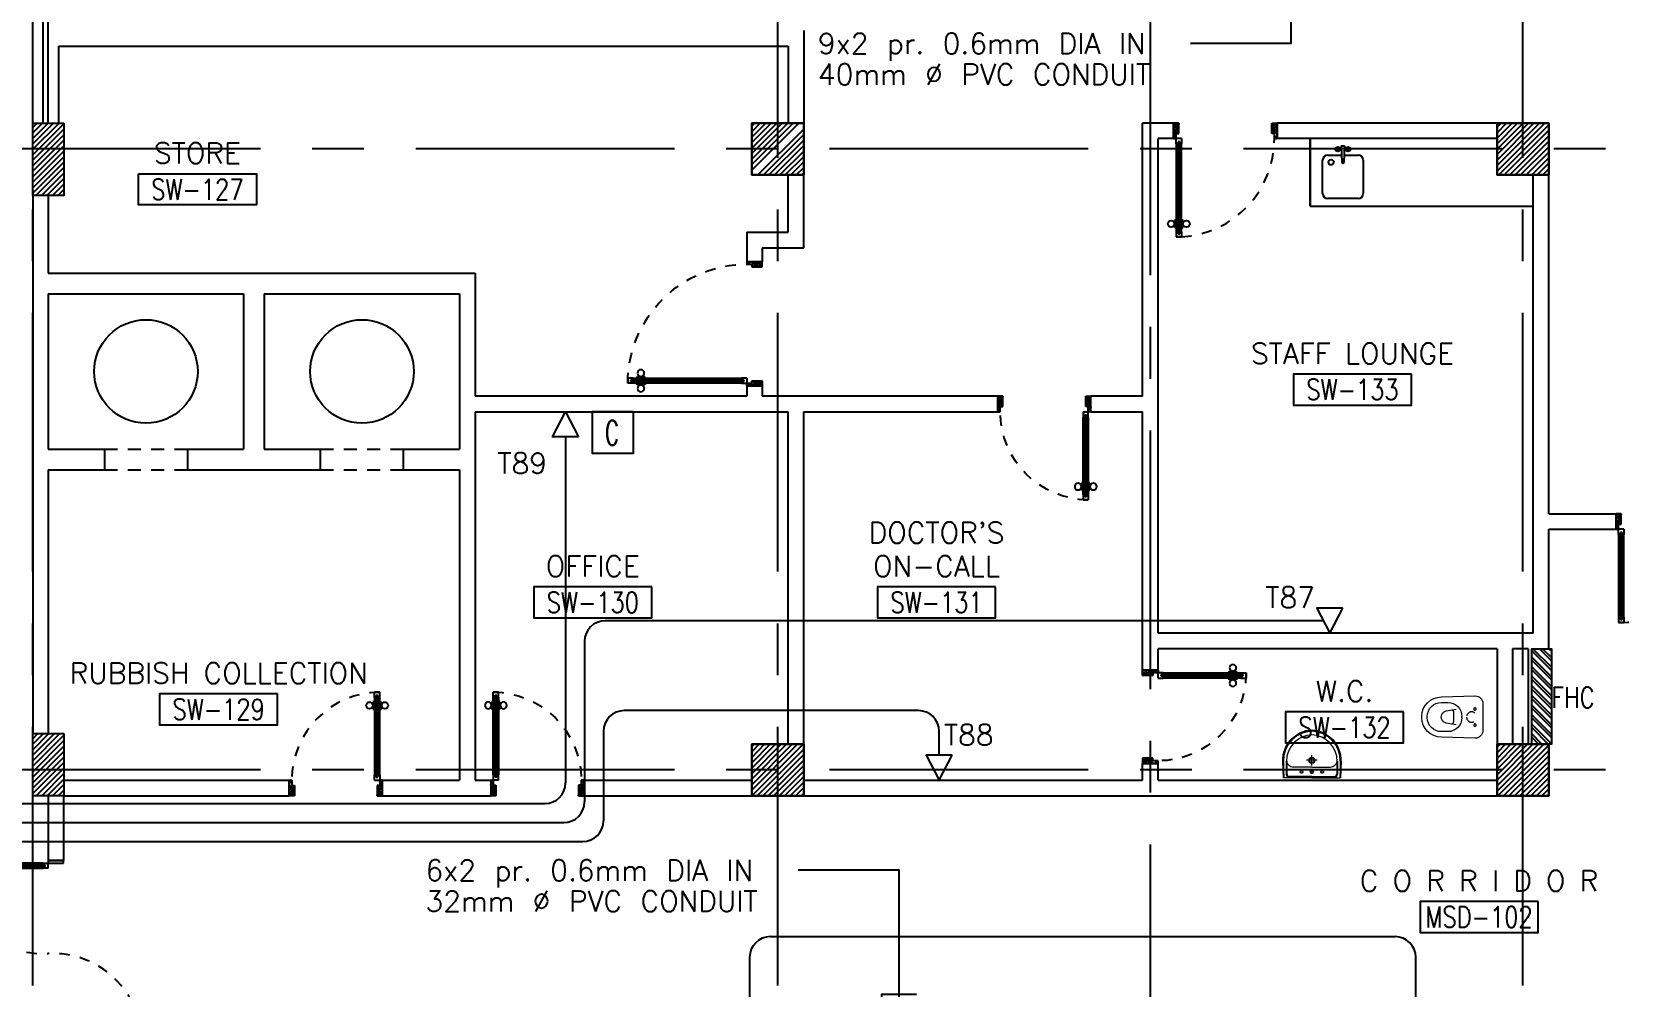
# Model space of a CAD drawing. Extents: x -0.7 to 93.2, y -1.5 to 78.
# Drawn here: x 50.27 to 65.64, y 34.52 to 43.75 of the extents above; entities that cross this region are included whole.
import ezdxf
from ezdxf.enums import TextEntityAlignment as Align

# ---------------------------------------------------------------- set-up
doc = ezdxf.new("R2010")
doc.units = 0
doc.header["$MEASUREMENT"] = 0
for name, pattern in [('CENTERX2', [4, 2.5, -0.5, 0.5, -0.5]), ('DASHED', [0.75, 0.5, -0.25]), ('HIDDEN', [0.375, 0.25, -0.125]), ('HIDDEN2', [0.1875, 0.125, -0.0625])]:
    doc.linetypes.add(name, pattern=pattern)
doc.layers.get('0').update_dxf_attribs({"color": 11, "linetype": 'CONTINUOUS'})
for name, color, linetype in [('AXES', 11, 'CENTERX2'), ('COL', 11, 'CONTINUOUS'), ('DOOR', 11, 'CONTINUOUS'), ('E-CO', 6, 'CONTINUOUS'), ('E-TEL', 4, 'CONTINUOUS'), ('E-TEXT', 2, 'CONTINUOUS'), ('E-WIRE', 4, 'CONTINUOUS'), ('FHC', 11, 'CONTINUOUS'), ('FIX', 11, 'CONTINUOUS'), ('HAT', 11, 'CONTINUOUS'), ('INSUL', 11, 'CONTINUOUS'), ('ME-FIX', 11, 'CONTINUOUS'), ('RM-BOX', 11, 'CONTINUOUS'), ('RM-NAME', 11, 'CONTINUOUS'), ('RM-NO', 11, 'CONTINUOUS'), ('SUNI-FUR', 11, 'CONTINUOUS'), ('WALL', 11, 'CONTINUOUS')]:
    doc.layers.add(name, color=color, linetype=linetype)
doc.styles.add('ROMANS', font='ROMANS.shx', dxfattribs={"width": 0.6})
doc.styles.get("Standard").update_dxf_attribs({"font": 'TXT.shx'})

# ---------------------------------------------------------------- blocks, each defined once
blk = doc.blocks.new('RM1')
at = {"layer": 'RM-BOX'}
blk.add_lwpolyline([(570, -200), (-570, -200), (-570, -500), (570, -500)], close=True, dxfattribs=at)
at = {"layer": 'RM-NAME', "style": 'ROMANS'}
for tag, p in [('ROOMNAME1', (0, 324)), ('ROOMNAME2', (0, 0))]:
    blk.add_attdef(tag, text='', height=200, dxfattribs=at).set_placement(p, align=Align.MIDDLE)
at = {"layer": 'RM-NO', "style": 'ROMANS', "width": 0.8}
blk.add_attdef('ROOMNO', text='', height=200, dxfattribs=at).set_placement((0, -350), align=Align.MIDDLE)
blk = doc.blocks.new('*X38')
at = {"color": 0}
for p, q in [((227926, 149490), (228426, 149990)), ((227929, 149546), (228373, 149990)), ((227929, 149599), (228319, 149990)), ((227929, 149652), (228266, 149990)), ((227929, 149705), (228213, 149990)), ((227929, 149758), (228160, 149990)), ((227929, 149811), (228107, 149990)), ((227929, 149864), (228054, 149990)), ((227929, 149917), (228001, 149990)), ((227929, 149970), (227948, 149990)), ((227979, 149490), (228429, 149940)), ((228032, 149490), (228429, 149887)), ((228085, 149490), (228429, 149834)), ((228138, 149490), (228429, 149781)), ((228191, 149490), (228429, 149728)), ((228244, 149490), (228429, 149675)), ((228297, 149490), (228429, 149622)), ((228350, 149490), (228429, 149568)), ((228403, 149490), (228429, 149515))]:
    blk.add_line(p, q, dxfattribs=at)
blk = doc.blocks.new('COL50')
at = {"layer": 'COL'}
blk.add_lwpolyline([(-250, 250), (-250, -250), (250, -250), (250, 250)], close=True, dxfattribs=at)
blk = doc.blocks.new('*X35')
at = {"color": 0}
for p, q in [((235129, 149533), (235585, 149990)), ((235129, 149586), (235532, 149990)), ((235129, 149639), (235479, 149990)), ((235129, 149692), (235426, 149990)), ((235129, 149745), (235373, 149990)), ((235129, 149798), (235320, 149990)), ((235129, 149851), (235267, 149990)), ((235129, 149905), (235214, 149990)), ((235129, 149958), (235161, 149990)), ((235138, 149490), (235629, 149980)), ((235191, 149490), (235629, 149927)), ((235244, 149490), (235629, 149874)), ((235297, 149490), (235629, 149821)), ((235350, 149490), (235629, 149768)), ((235403, 149490), (235629, 149715)), ((235456, 149490), (235629, 149662)), ((235509, 149490), (235629, 149609)), ((235562, 149490), (235629, 149556)), ((235615, 149490), (235629, 149503))]:
    blk.add_line(p, q, dxfattribs=at)
blk = doc.blocks.new('*X39')
at = {"color": 0}
for p, q in [((227929, 155538), (228380, 155990)), ((227929, 155592), (228327, 155990)), ((227929, 155645), (228274, 155990)), ((227929, 155698), (228221, 155990)), ((227929, 155751), (228168, 155990)), ((227929, 155804), (228115, 155990)), ((227929, 155857), (228062, 155990)), ((227929, 155910), (228009, 155990)), ((227929, 155963), (227956, 155990)), ((227986, 155490), (228429, 155932)), ((228039, 155490), (228429, 155879)), ((228092, 155490), (228429, 155826)), ((228145, 155490), (228429, 155773)), ((228198, 155490), (228429, 155720)), ((228251, 155490), (228429, 155667)), ((228304, 155490), (228429, 155614)), ((228357, 155490), (228429, 155561)), ((228410, 155490), (228429, 155508))]:
    blk.add_line(p, q, dxfattribs=at)
blk = doc.blocks.new('*X32')
at = {"color": 0}
for p, q in [((235129, 155526), (235592, 155990)), ((235129, 155579), (235539, 155990)), ((235129, 155632), (235486, 155990)), ((235129, 155685), (235433, 155990)), ((235129, 155738), (235380, 155990)), ((235129, 155791), (235327, 155990)), ((235129, 155844), (235274, 155990)), ((235129, 155897), (235221, 155990)), ((235129, 155950), (235168, 155990)), ((235145, 155490), (235629, 155973)), ((235198, 155490), (235629, 155920)), ((235251, 155490), (235629, 155867)), ((235304, 155490), (235629, 155814)), ((235357, 155490), (235629, 155761)), ((235410, 155490), (235629, 155708)), ((235464, 155490), (235629, 155655)), ((235517, 155490), (235629, 155602)), ((235570, 155490), (235629, 155549)), ((235623, 155490), (235629, 155496))]:
    blk.add_line(p, q, dxfattribs=at)
blk = doc.blocks.new('DOOR100')
at = {"layer": 'DOOR', "color": 0, "linetype": 'ByBlock'}
for p, q in [((-25, 1300), (-75, 1300)), ((-75, 1300), (-25, 1300)), ((-75, 1250), (-75, 1300)), ((-58, 1250), (-75, 1250)), ((-42, 1270), (-58, 1270)), ((-58, 1250), (-58, 1270)), ((-42, 1250), (-42, 1270)), ((-25, 1250), (-42, 1250)), ((-25, 1250), (-25, 1300)), ((-82, 1205), (-91, 1205)), ((-91, 1205), (-91, 1140)), ((-82, 1140), (-91, 1140)), ((-75, 1218), (-82, 1218)), ((-82, 1128), (-82, 1218)), ((-82, 1205), (-82, 1140)), ((-75, 1128), (-82, 1128)), ((-25, 1218), (-18, 1218)), ((-25, 1128), (-18, 1128)), ((-18, 1128), (-18, 1218)), ((-18, 1205), (-9, 1205)), ((-18, 1205), (-18, 1140)), ((-18, 1140), (-9, 1140)), ((-9, 1205), (-9, 1140)), ((-75, 200), (-58, 200)), ((-75, 150), (-75, 200)), ((-58, 200), (-58, 180)), ((-58, 180), (-42, 180)), ((-42, 200), (-25, 200)), ((-42, 180), (-42, 200)), ((-25, 200), (-25, 150)), ((-1200, 0), (-1200, 150)), ((-1200, 150), (-1175, 150)), ((-1200, 150), (-1200, 0)), ((-1150, 0), (-1200, 0)), ((-1175, 150), (-1175, 100)), ((-1175, 100), (-1150, 100)), ((-1150, 100), (-1150, 0)), ((-75, 150), (-25, 150)), ((-50, 100), (-50, 0)), ((-25, 100), (-50, 100)), ((-50, 0), (0, 0)), ((0, 150), (-25, 150)), ((-25, 150), (-25, 100)), ((0, 150), (0, 0))]:
    blk.add_line(p, q, dxfattribs=at)
at = {"layer": 'DOOR', "linetype": 'ByBlock'}
for p, q in [((-75, 1250), (-75, 200)), ((-58, 200), (-58, 1250)), ((-42, 200), (-42, 1250)), ((-25, 200), (-25, 1250)), ((0, 0), (0, 150))]:
    blk.add_line(p, q, dxfattribs=at)
at = {"layer": 'DOOR', "color": 9, "linetype": 'ByBlock'}
for p, q in [((-1150, 0), (-1200, 114)), ((-1150, 0), (-1200, 40)), ((-1150, 0), (-1163, 100)), ((-50, 0), (0, 114)), ((-50, 0), (-37, 100)), ((-50, 0), (0, 40))]:
    blk.add_line(p, q, dxfattribs=at)
at = {"layer": 'DOOR', "color": 0, "linetype": 'ByBlock'}
for centre in [(-124, 1173), (24, 1173)]:
    blk.add_circle(centre, 32.4, dxfattribs=at)
at = {"layer": 'DOOR', "linetype": 'HIDDEN', "ltscale": 0.5}
blk.add_arc((-25, 150), 1150, 90, 180.0001, dxfattribs=at)
at = {"layer": 'DOOR', "color": 9, "linetype": 'ByBlock'}
for centre, radius, start, end in [((-1150, 0), 154, 103.7142, 108.8947), ((-1150, 0), 134, 100.72, 111.8402), ((-1150, 0), 94.4, 90, 121.9818), ((-1150, 0), 74.4, 90, 132.2236), ((-1150, 0), 54.4, 90, 156.7926), ((-1150, 0), 34.4, 90, 180), ((-1150, 0), 14.4, 90, 180), ((-50, 0), 94.4, 58.0182, 90), ((-50, 0), 74.4, 47.7764, 90), ((-50, 0), 54.4, 23.2074, 90), ((-50, 0), 34.4, 0, 90), ((-50, 0), 14.4, 0, 90), ((-50, 0), 134, 68.1598, 79.28), ((-50, 0), 114, 64.0838, 77.3774), ((-50, 0), 154, 71.1053, 76.2858)]:
    blk.add_arc(centre, radius, start, end, dxfattribs=at)
blk = doc.blocks.new('DOOR90')
at = {"layer": 'DOOR', "color": 0, "linetype": 'ByBlock'}
for p, q in [((-150, 0), (-150, -25)), ((-150, 0), (0, 0)), ((0, -50), (0, 0)), ((-1000, -25), (-1000, -75)), ((-1000, -75), (-1000, -25)), ((-950, -25), (-1000, -25)), ((-950, -75), (-1000, -75)), ((-970, -42), (-970, -58)), ((-950, -42), (-970, -42)), ((-950, -58), (-970, -58)), ((-950, -25), (-950, -42)), ((-950, -58), (-950, -75)), ((-918, -25), (-918, -18)), ((-828, -18), (-918, -18)), ((-918, -75), (-918, -82)), ((-828, -82), (-918, -82)), ((-905, -18), (-905, -9)), ((-905, -9), (-840, -9)), ((-905, -18), (-840, -18)), ((-905, -82), (-905, -91)), ((-905, -82), (-840, -82)), ((-905, -91), (-840, -91)), ((-840, -18), (-840, -9)), ((-840, -82), (-840, -91)), ((-828, -25), (-828, -18)), ((-828, -75), (-828, -82)), ((-200, -42), (-200, -25)), ((-200, -25), (-150, -25)), ((-180, -42), (-200, -42)), ((-200, -75), (-200, -58)), ((-200, -58), (-180, -58)), ((-150, -75), (-200, -75)), ((-180, -58), (-180, -42)), ((-150, -75), (-150, -25)), ((-150, -25), (-100, -25)), ((-100, -25), (-100, -50)), ((-100, -50), (0, -50)), ((-150, -900), (-150, -875)), ((-150, -875), (-100, -875)), ((0, -900), (-150, -900)), ((-150, -900), (0, -900)), ((-100, -850), (0, -850)), ((-100, -875), (-100, -850)), ((0, -850), (0, -900))]:
    blk.add_line(p, q, dxfattribs=at)
at = {"layer": 'DOOR', "color": 9, "linetype": 'ByBlock'}
for p, q in [((0, -50), (-114, 0)), ((0, -50), (-40, 0)), ((0, -50), (-100, -37)), ((0, -850), (-114, -900)), ((0, -850), (-100, -863)), ((0, -850), (-40, -900))]:
    blk.add_line(p, q, dxfattribs=at)
at = {"layer": 'DOOR', "linetype": 'ByBlock'}
for p, q in [((-200, -25), (-950, -25)), ((-200, -42), (-950, -42)), ((-200, -58), (-950, -58)), ((-950, -75), (-200, -75))]:
    blk.add_line(p, q, dxfattribs=at)
at = {"layer": 'DOOR', "color": 0, "linetype": 'ByBlock'}
for centre in [(-873, 24), (-873, -124)]:
    blk.add_circle(centre, 32.4, dxfattribs=at)
at = {"layer": 'DOOR', "color": 9, "linetype": 'ByBlock'}
for centre, radius, start, end in [((0, -50), 154, 161.1053, 166.2858), ((0, -50), 134, 158.1598, 169.28), ((0, -50), 94.4, 148.0182, 180), ((0, -50), 74.4, 137.7764, 180), ((0, -50), 114, 154.0838, 167.3774), ((0, -50), 54.4, 113.2074, 180), ((0, -50), 34.4, 90, 180), ((0, -50), 14.4, 90, 180), ((0, -850), 154, 193.7142, 198.8947), ((0, -850), 134, 190.72, 201.8402), ((0, -850), 94.4, 180, 211.9818), ((0, -850), 74.4, 180, 222.2236), ((0, -850), 54.4, 180, 246.7926), ((0, -850), 34.4, 180, 270), ((0, -850), 14.4, 180, 270)]:
    blk.add_arc(centre, radius, start, end, dxfattribs=at)
at = {"layer": 'DOOR', "linetype": 'HIDDEN', "ltscale": 0.5}
blk.add_arc((-150, -25), 850, 180, 270, dxfattribs=at)
blk = doc.blocks.new('A$C272A55A0')
at = {"layer": 'DOOR', "color": 0, "linetype": 'ByBlock'}
for p, q in [((0, 900), (0, 1050)), ((50, 1050), (0, 1050)), ((25, 950), (50, 950)), ((25, 900), (25, 950)), ((50, 950), (50, 1050)), ((1750, 950), (1750, 1050)), ((1750, 1050), (1800, 1050)), ((1775, 950), (1750, 950)), ((1775, 900), (1775, 950)), ((1800, 1050), (1800, 900)), ((0, 900), (25, 900)), ((75, 900), (25, 900)), ((25, 850), (25, 900)), ((42, 850), (25, 850)), ((58, 870), (42, 870)), ((42, 870), (42, 850)), ((58, 850), (58, 870)), ((75, 850), (58, 850)), ((75, 900), (75, 850)), ((1725, 900), (1775, 900)), ((1725, 900), (1725, 850)), ((1725, 850), (1742, 850)), ((1742, 870), (1758, 870)), ((1742, 850), (1742, 870)), ((1758, 870), (1758, 850)), ((1758, 850), (1775, 850)), ((1800, 900), (1775, 900)), ((1775, 850), (1775, 900)), ((1718, 160), (1709, 160)), ((1709, 95), (1709, 160)), ((1725, 173), (1718, 173)), ((1718, 173), (1718, 83)), ((1718, 95), (1718, 160)), ((1775, 173), (1782, 173)), ((1782, 173), (1782, 83)), ((1782, 160), (1791, 160)), ((1782, 95), (1782, 160)), ((1791, 95), (1791, 160)), ((25, 50), (42, 50)), ((25, 50), (25, 0)), ((25, 0), (75, 0)), ((75, 0), (25, 0)), ((42, 50), (42, 30)), ((42, 30), (58, 30)), ((58, 50), (75, 50)), ((58, 50), (58, 30)), ((75, 50), (75, 0)), ((1718, 95), (1709, 95)), ((1725, 83), (1718, 83)), ((1742, 50), (1725, 50)), ((1725, 50), (1725, 0)), ((1775, 0), (1725, 0)), ((1725, 0), (1775, 0)), ((1742, 50), (1742, 30)), ((1758, 30), (1742, 30)), ((1775, 50), (1758, 50)), ((1758, 50), (1758, 30)), ((1775, 83), (1782, 83)), ((1775, 50), (1775, 0)), ((1782, 95), (1791, 95))]:
    blk.add_line(p, q, dxfattribs=at)
at = {"layer": 'DOOR', "color": 9, "linetype": 'ByBlock'}
for p, q in [((50, 1050), (0, 1010)), ((50, 1050), (0, 937)), ((50, 1050), (37, 950)), ((1750, 1050), (1800, 1010)), ((1750, 1050), (1800, 937)), ((1750, 1050), (1763, 950))]:
    blk.add_line(p, q, dxfattribs=at)
at = {"layer": 'DOOR', "linetype": 'ByBlock'}
for p, q in [((25, 850), (25, 50)), ((42, 850), (42, 50)), ((58, 850), (58, 50)), ((75, 50), (75, 850)), ((1725, 50), (1725, 850)), ((1742, 850), (1742, 50)), ((1758, 850), (1758, 50)), ((1775, 850), (1775, 50))]:
    blk.add_line(p, q, dxfattribs=at)
at = {"layer": 'DOOR', "color": 0, "linetype": 'ByBlock'}
for centre in [(1676, 128), (1824, 128)]:
    blk.add_circle(centre, 32.4, dxfattribs=at)
at = {"layer": 'DOOR', "color": 9, "linetype": 'ByBlock'}
for centre, radius, start, end in [((50, 1050), 54.4, 203.2074, 270), ((50, 1050), 74.4, 227.7764, 270), ((50, 1050), 94.4, 238.0182, 270), ((50, 1050), 114, 244.0838, 257.3774), ((50, 1050), 134, 248.1598, 259.28), ((50, 1050), 34.4, 180, 270), ((50, 1050), 14.4, 180, 270), ((1750, 1050), 14.4, 270, 0), ((1750, 1050), 34.4, 270, 0), ((1750, 1050), 54.4, 270, 336.7926), ((1750, 1050), 74.4, 270, 312.2236), ((1750, 1050), 94.4, 270, 301.9818), ((1750, 1050), 114, 282.6226, 295.9162), ((1750, 1050), 134, 280.72, 291.8402), ((50, 1050), 154, 251.1053, 256.2858), ((1750, 1050), 154, 283.7142, 288.8947)]:
    blk.add_arc(centre, radius, start, end, dxfattribs=at)
at = {"layer": 'DOOR', "linetype": 'HIDDEN', "ltscale": 0.5}
for centre, start, end in [((50, 851), 268.3174, 3.2965), ((1750, 851), 176.7035, 271.6826)]:
    blk.add_arc(centre, 851, start, end, dxfattribs=at)
at = {"layer": 'WALL', "linetype": 'ByBlock'}
blk.add_line((1800, 900), (1800, 1050), dxfattribs=at)
blk = doc.blocks.new('C11')
at = {"layer": 'HAT'}
h = blk.add_hatch(dxfattribs=at)
h.set_pattern_fill('ANSI31', color=256, scale=300, style=0)
h.set_pattern_definition([(45, (-248556.182, -75061.005), (-26.5165043, 26.5165043), [])])
h.paths.add_polyline_path([(300, 700), (0, 700), (0, 350), (300, 350)])
h.paths.add_polyline_path([(300, 350), (0, 350), (0, 0), (300, 0)])
at = {"layer": 'COL'}
blk.add_lwpolyline([(300, 700), (300, 0), (0, 0), (0, 700)], close=True, dxfattribs=at)
blk = doc.blocks.new('DOOR-10')
at = {"layer": 'DOOR', "color": 0, "linetype": 'ByBlock'}
for p, q in [((-26, 1100), (-76, 1100)), ((-76, 1100), (-26, 1100)), ((-76, 1050), (-76, 1100)), ((-26, 1050), (-26, 1100)), ((-83, 1005), (-92, 1005)), ((-92, 1005), (-92, 940)), ((-83, 940), (-92, 940)), ((-76, 1018), (-83, 1018)), ((-83, 928), (-83, 1018)), ((-83, 1005), (-83, 940)), ((-76, 928), (-83, 928)), ((-59, 1050), (-76, 1050)), ((-43, 1070), (-59, 1070)), ((-59, 1050), (-59, 1070)), ((-43, 1050), (-43, 1070)), ((-26, 1050), (-43, 1050)), ((-26, 1018), (-18, 1018)), ((-26, 928), (-18, 928)), ((-18, 928), (-18, 1018)), ((-18, 1005), (-9, 1005)), ((-18, 1005), (-18, 940)), ((-18, 940), (-9, 940)), ((-9, 1005), (-9, 940)), ((-76, 200), (-59, 200)), ((-76, 150), (-76, 200)), ((-59, 200), (-59, 180)), ((-59, 180), (-43, 180)), ((-43, 200), (-26, 200)), ((-43, 180), (-43, 200)), ((-26, 200), (-26, 150)), ((-1001, 0), (-1001, 150)), ((-1001, 150), (-976, 150)), ((-1001, 150), (-1001, 0)), ((-951, 0), (-1001, 0)), ((-976, 150), (-976, 100)), ((-976, 100), (-951, 100)), ((-951, 100), (-951, 0)), ((-76, 150), (-26, 150)), ((-51, 100), (-51, 0)), ((-26, 100), (-51, 100)), ((-51, 0), (-1, 0)), ((-1, 150), (-26, 150)), ((-26, 150), (-26, 100))]:
    blk.add_line(p, q, dxfattribs=at)
at = {"layer": 'DOOR', "linetype": 'ByBlock'}
for p, q in [((-76, 1050), (-76, 200)), ((-59, 200), (-59, 1050)), ((-43, 200), (-43, 1050)), ((-26, 200), (-26, 1050))]:
    blk.add_line(p, q, dxfattribs=at)
at = {"layer": 'DOOR', "color": 9, "linetype": 'ByBlock'}
for p, q in [((-951, 0), (-1001, 114)), ((-951, 0), (-1001, 40)), ((-951, 0), (-964, 100)), ((-51, 0), (-1, 114)), ((-51, 0), (-37, 100)), ((-51, 0), (-1, 40)), ((-1, 0), (-1, 150))]:
    blk.add_line(p, q, dxfattribs=at)
at = {"layer": 'DOOR', "color": 0, "linetype": 'ByBlock'}
for centre in [(-124, 973), (23, 973)]:
    blk.add_circle(centre, 32.4, dxfattribs=at)
at = {"layer": 'DOOR', "linetype": 'HIDDEN', "ltscale": 0.5}
blk.add_arc((-23, 149), 952, 93.1482, 179.9482, dxfattribs=at)
at = {"layer": 'DOOR', "color": 9, "linetype": 'ByBlock'}
for centre, radius, start, end in [((-951, 0), 154, 103.7142, 108.8947), ((-951, 0), 134, 100.72, 111.8402), ((-951, 0), 94.4, 90, 121.9818), ((-951, 0), 74.4, 90, 132.2236), ((-951, 0), 54.4, 90, 156.7926), ((-951, 0), 34.4, 90, 180), ((-951, 0), 14.4, 90, 180), ((-51, 0), 94.4, 58.0182, 90), ((-51, 0), 74.4, 47.7764, 90), ((-51, 0), 54.4, 23.2074, 90), ((-51, 0), 34.4, 0, 90), ((-51, 0), 14.4, 0, 90), ((-51, 0), 134, 68.1598, 79.28), ((-51, 0), 114, 64.0838, 77.3774), ((-51, 0), 154, 71.1053, 76.2858)]:
    blk.add_arc(centre, radius, start, end, dxfattribs=at)
blk = doc.blocks.new('fe-door')
at = {"layer": 'DOOR', "color": 0, "linetype": 'ByBlock'}
for p, q in [((-900, 1775), (-900, 1725)), ((-900, 1725), (-900, 1775)), ((-850, 1775), (-900, 1775)), ((-850, 1725), (-900, 1725)), ((-870, 1758), (-870, 1742)), ((-850, 1758), (-870, 1758)), ((-850, 1742), (-870, 1742)), ((-850, 1775), (-850, 1758)), ((-850, 1742), (-850, 1725)), ((-818, 1775), (-818, 1782)), ((-728, 1782), (-818, 1782)), ((-818, 1725), (-818, 1718)), ((-728, 1718), (-818, 1718)), ((-805, 1782), (-805, 1791)), ((-805, 1791), (-740, 1791)), ((-805, 1782), (-740, 1782)), ((-805, 1718), (-805, 1709)), ((-805, 1718), (-740, 1718)), ((-805, 1709), (-740, 1709)), ((-740, 1782), (-740, 1791)), ((-740, 1718), (-740, 1709)), ((-728, 1775), (-728, 1782)), ((-728, 1725), (-728, 1718)), ((-50, 1758), (-50, 1775)), ((-50, 1775), (0, 1775)), ((-30, 1758), (-50, 1758)), ((-50, 1725), (-50, 1742)), ((-50, 1742), (-30, 1742)), ((0, 1725), (-50, 1725)), ((-30, 1742), (-30, 1758)), ((150, 1800), (0, 1800)), ((0, 1800), (0, 1775)), ((0, 1725), (0, 1775)), ((0, 1775), (150, 1775)), ((150, 1775), (150, 1800)), ((0, 75), (0, 25)), ((0, 75), (50, 75)), ((0, 0), (0, 25)), ((0, 25), (50, 25)), ((150, 25), (0, 25)), ((0, 0), (150, 0)), ((30, 58), (30, 42)), ((50, 58), (30, 58)), ((30, 42), (50, 42)), ((50, 75), (50, 58)), ((50, 42), (50, 25)), ((150, 25), (150, 0)), ((850, 58), (850, 75)), ((850, 75), (900, 75)), ((850, 58), (870, 58)), ((850, 25), (850, 42)), ((850, 42), (870, 42)), ((850, 25), (900, 25)), ((870, 42), (870, 58)), ((900, 25), (900, 75)), ((900, 75), (900, 25))]:
    blk.add_line(p, q, dxfattribs=at)
at = {"layer": 'DOOR', "linetype": 'ByBlock'}
for p, q in [((-50, 1775), (-850, 1775)), ((-50, 1758), (-850, 1758)), ((-50, 1742), (-850, 1742)), ((-850, 1725), (-50, 1725)), ((850, 75), (50, 75)), ((50, 58), (850, 58)), ((50, 42), (850, 42)), ((50, 25), (850, 25))]:
    blk.add_line(p, q, dxfattribs=at)
at = {"layer": 'DOOR', "color": 0, "linetype": 'ByBlock'}
for centre in [(-773, 1824), (-773, 1676)]:
    blk.add_circle(centre, 32.4, dxfattribs=at)
at = {"layer": 'DOOR', "linetype": 'HIDDEN', "ltscale": 0.5}
for centre, start, end in [((-49, 1750), 178.3174, 273.2965), ((49, 50), 358.3174, 93.2965)]:
    blk.add_arc(centre, 851, start, end, dxfattribs=at)
at = {"layer": 'WALL'}
for p, q in [((0, 1800), (150, 1800)), ((0, 0), (150, 0))]:
    blk.add_line(p, q, dxfattribs=at)
at = {"layer": 'WALL', "linetype": 'ByBlock'}
blk.add_line((0, 1800), (150, 1800), dxfattribs=at)
blk = doc.blocks.new('LAV1')
at = {"layer": 'FIX', "linetype": 'ByBlock', "ltscale": 0.3}
for p, q in [((-280, 210), (-275, 50)), ((-245, 210), (-245, 85)), ((245, 210), (245, 85)), ((280, 210), (275, 50)), ((0, 60), (-220, 60)), ((0, 60), (220, 60))]:
    blk.add_line(p, q, dxfattribs=at)
at = {"layer": 'FIX', "linetype": 'Continuous', "lineweight": 20}
for p, q in [((-275, 210), (-275, 50)), ((0, 155), (-181, 155)), ((0, 155), (181, 155)), ((275, 210), (275, 50)), ((0, 50), (-275, 50)), ((0, 50), (-252, 50)), ((0, 50), (252, 50)), ((0, 50), (275, 50))]:
    blk.add_line(p, q, dxfattribs=at)
at = {"layer": 'FIX', "linetype": 'DASHED', "lineweight": 20, "ltscale": 0.05}
for p, q in [((50, 220), (-50, 220)), ((0, 170), (0, 270)), ((0, 170), (0, 270))]:
    blk.add_line(p, q, dxfattribs=at)
at = {"layer": 'FIX', "lineweight": 20}
for p, q in [((16, 107), (-15, 107)), ((0, 92), (0, 123))]:
    blk.add_line(p, q, dxfattribs=at)
for centre, radius in [((0, 220), 29.5), ((0, 220), 22.5), ((0, 107), 15.5)]:
    blk.add_circle(centre, radius, dxfattribs=at)
at = {"layer": 'FIX', "linetype": 'HIDDEN', "lineweight": 20, "ltscale": 0.05}
for centre in [(-100, 107), (100, 107)]:
    blk.add_circle(centre, 12.4, dxfattribs=at)
at = {"layer": 'FIX', "linetype": 'ByBlock', "ltscale": 0.3}
for centre, radius, start, end in [((7, 220), 287, 91.3776, 182.0064), ((-7, 220), 287, 357.9936, 88.6224), ((-220, 85), 24.9, 179.7021, 269.9486), ((220, 85), 24.9, 270.0514, 0.2979)]:
    blk.add_arc(centre, radius, start, end, dxfattribs=at)
at = {"layer": 'FIX', "linetype": 'Continuous', "lineweight": 20}
for centre, radius, start, end in [((8, 217), 283, 91.6988, 181.351), ((8, 212), 253, 91.7328, 180.4884), ((-8, 217), 283, 358.649, 88.3012), ((-8, 212), 253, 359.5116, 88.2672), ((-179, 222), 66.9, 190.2006, 268.0786), ((179, 222), 66.9, 271.9214, 349.7994)]:
    blk.add_arc(centre, radius, start, end, dxfattribs=at)
blk = doc.blocks.new('WC1')
at = {"layer": 'FIX', "lineweight": 20}
for p, q in [((-210, 204), (-538, 194)), ((-727, 5), (-727, -5)), ((-674, 5), (-674, -5)), ((-534, 24), (-540, 0)), ((-540, 0), (-534, -24)), ((-475, 141), (-538, 141)), ((-395, 76), (-490, 60)), ((-339, 5), (-339, -5)), ((-538, -141), (-475, -141)), ((-490, -60), (-395, -76)), ((-538, -194), (-210, -204))]:
    blk.add_line(p, q, dxfattribs=at)
at = {"layer": 'FIX', "linetype": 'Continuous', "lineweight": 20}
blk.add_line((-420, -47), (-420, 45), dxfattribs=at)
at = {"layer": 'FIX', "lineweight": 20}
blk.add_lwpolyline([(-213, -204), (-210, -204, 0.414214), (-137, -131), (-137, 0), (-137, 131, 0.414214), (-210, 204)], format="xyb", dxfattribs=at)
at = {"layer": 'FIX', "linetype": 'HIDDEN2', "lineweight": 20, "ltscale": 0.3}
blk.add_circle((-245, 0), 49.8, dxfattribs=at)
at = {"layer": 'FIX', "linetype": 'HIDDEN', "lineweight": 20, "ltscale": 0.05}
for centre in [(-213, 78), (-213, -77)]:
    blk.add_circle(centre, 11.6, dxfattribs=at)
at = {"layer": 'FIX', "lineweight": 20}
for centre, radius, start, end in [((-538, 5), 189, 90, 180), ((-538, 5), 136, 90, 180), ((-473, -7), 68.2, 128.9242, 152.8468), ((-464, -18), 82, 108.496, 128.9242), ((-475, 5), 136, 360, 90), ((-538, -5), 189, 180, 270), ((-538, -5), 136, 180, 270), ((-473, 7), 68.2, 207.1532, 231.0758), ((-464, 18), 82, 231.0758, 251.504), ((-475, -5), 136, 270, 0)]:
    blk.add_arc(centre, radius, start, end, dxfattribs=at)
at = {"layer": 'FIX', "linetype": 'Continuous', "lineweight": 20}
for centre, start, end in [((-443, 46), 357.6662, 91.6121), ((-442, -46), 268.3879, 2.3338)]:
    blk.add_arc(centre, 22.3, start, end, dxfattribs=at)

msp = doc.modelspace()

# ---------------------------------------------------------------- hatches: boundary and pattern name
at = {"layer": 'FHC', "linetype": 'ByBlock', "ltscale": 0.3}
h = msp.add_hatch(dxfattribs=at)
h.set_pattern_fill('ANSI32', color=11, scale=0.175, angle=90, style=0)
h.set_pattern_definition([(135, (96.00846, -195.32618), (-0.046403883, -0.046403883), []), (135, (96.00846, -195.295246), (-0.046403883, -0.046403883), [])])
h.paths.add_polyline_path([(64.9575, 37.79), (64.7675, 37.79), (64.7675, 36.87), (64.9575, 36.87)])
h.paths.add_polyline_path([(65.3786, 36.6574), (64.9577, 36.6574), (64.9577, 36.9199), (65.3786, 36.9199)], flags=9)
at = {"layer": 'HAT'}
h = msp.add_hatch(dxfattribs=at)
h.set_pattern_fill('ANSI31', color=256, scale=0.3, style=0)
h.set_pattern_definition([(45, (-250.25383, -18.391005), (-0.0265165043, 0.0265165043), [])])
h.paths.add_polyline_path([(50.5824, 36.97), (50.2824, 36.97), (50.2824, 36.62), (50.5824, 36.62)])
h.paths.add_polyline_path([(50.5824, 36.62), (50.2824, 36.62), (50.2824, 36.37), (50.5824, 36.37)])

# ---------------------------------------------------------------- linework, layer by layer
at = {"layer": 'AXES'}
for p, q in [((57.4824, -1.4643), (57.4824, 77.3484)), ((64.6824, -1.4643), (64.6824, 77.3484)), ((50.2824, -1.4643), (50.2824, 76.9984)), ((61.0824, 5.4), (61.0824, 64.22)), ((92.4824, 42.62), (24.4424, 42.62)), ((92.4824, 42.62), (40.3924, 42.62)), ((92.4824, 36.62), (40.3924, 36.62))]:
    msp.add_line(p, q, dxfattribs=at)
at = {"layer": 'COL'}
msp.add_lwpolyline([(50.5824, 36.97), (50.5824, 36.37), (50.2824, 36.37), (50.2824, 36.97)], close=True, dxfattribs=at)
at = {"layer": 'E-CO', "color": 4}
msp.add_lwpolyline([(56.0868, 40.08), (55.6868, 40.08), (55.6868, 39.68), (56.0868, 39.68)], close=True, dxfattribs=at)
at = {"layer": 'E-TEL'}
for points in [[(55.5572, 39.8378), (55.3047, 39.8378), (55.4309, 40.08), (55.4309, 40.08)], [(62.9427, 38.1822), (62.6902, 38.1822), (62.8164, 37.94), (62.8164, 37.94)], [(59.1678, 36.7622), (58.9153, 36.7622), (59.0415, 36.52), (59.0415, 36.52)]]:
    msp.add_lwpolyline(points, close=True, dxfattribs=at)
at = {"layer": 'E-TEXT', "color": 11}
for points in [[(61.4717, 43.6428), (62.4438, 43.6428), (62.4438, 44.4554), (62.2797, 44.4554), (62.2797, 44.1425), (62.6152, 44.1425)], [(57.6791, 35.6525), (58.6511, 35.6525), (58.6511, 34.1387), (58.487, 34.1387), (58.487, 34.4517), (58.8226, 34.4517)]]:
    msp.add_lwpolyline(points, dxfattribs=at)
at = {"layer": 'E-WIRE', "linetype": 'ByBlock'}
for p, q in [((55.4309, 39.8378), (55.4309, 36.4943)), ((55.6142, 37.8611), (55.6142, 36.3111)), ((55.7974, 36.9928), (55.7974, 36.1278)), ((57.2099, 34.8086), (57.2099, 33.7879)), ((63.6473, 30.2116), (63.6473, 34.8086))]:
    msp.add_line(p, q, dxfattribs=at)
at = {"layer": 'E-WIRE', "linetype": 'ByBlock', "ltscale": 0.3}
for p, q in [((62.7533, 38.0611), (55.8142, 38.0611)), ((58.8415, 37.1928), (55.9974, 37.1928)), ((59.0415, 36.7622), (59.0415, 36.9928))]:
    msp.add_line(p, q, dxfattribs=at)
at = {"layer": 'E-WIRE'}
for p, q in [((44.0357, 36.2943), (55.2309, 36.2943)), ((44.0357, 36.1111), (55.4142, 36.1111)), ((44.0357, 35.9278), (55.5974, 35.9278)), ((57.4099, 35.0086), (63.4473, 35.0086))]:
    msp.add_line(p, q, dxfattribs=at)
at = {"layer": 'E-WIRE', "linetype": 'ByBlock', "ltscale": 0.3}
for centre, start, end in [((55.8142, 37.8611), 90, 180), ((55.9974, 36.9928), 90, 180), ((58.8415, 36.9928), 0, 90)]:
    msp.add_arc(centre, 0.2, start, end, dxfattribs=at)
at = {"layer": 'E-WIRE', "linetype": 'ByBlock'}
for centre, start, end in [((55.2309, 36.4943), 270, 0), ((55.4142, 36.3111), 270, 0), ((55.5974, 36.1278), 270, 0), ((57.4099, 34.8086), 90, 180), ((63.4473, 34.8086), 0, 90)]:
    msp.add_arc(centre, 0.2, start, end, dxfattribs=at)
at = {"layer": 'FHC', "linetype": 'ByBlock', "ltscale": 0.3}
msp.add_lwpolyline([(64.7675, 36.87), (64.7675, 37.79), (64.9575, 37.79), (64.9575, 36.87)], close=True, dxfattribs=at)
at = {"layer": 'INSUL'}
for p, q in [((50.3824, 42.87), (50.3824, 45.17)), ((50.4324, 42.87), (50.4324, 45.17))]:
    msp.add_line(p, q, dxfattribs=at)
at = {"layer": 'ME-FIX'}
for p, q in [((62.6278, 42.068), (62.6278, 42.718)), ((62.6278, 42.718), (62.6278, 42.068)), ((62.9276, 42.6495), (62.9596, 42.6495)), ((62.9276, 42.6495), (62.9336, 42.4942)), ((62.9596, 42.6495), (62.9536, 42.4942)), ((62.7473, 42.1903), (62.7473, 42.5114)), ((62.7971, 42.5613), (62.9336, 42.5613)), ((62.9536, 42.5613), (63.09, 42.5613)), ((63.1399, 42.5114), (63.1399, 42.1903)), ((63.09, 42.1405), (62.7971, 42.1405)), ((62.6278, 42.068), (64.7823, 42.068))]:
    msp.add_line(p, q, dxfattribs=at)
for centre, radius in [((62.8938, 42.6184), 0.0217), ((62.8938, 42.6184), 0.014), ((62.9933, 42.6184), 0.0217), ((62.9933, 42.6184), 0.014), ((62.8291, 42.4919), 0.0255)]:
    msp.add_circle(centre, radius, dxfattribs=at)
for centre, radius, start, end in [((62.7971, 42.5114), 0.0499, 90, 180), ((62.9436, 42.4942), 0.00997, 180, 0), ((63.09, 42.5114), 0.0499, 0, 90), ((62.7971, 42.1903), 0.0499, 180, 270), ((63.09, 42.1903), 0.0499, 270, 0)]:
    msp.add_arc(centre, radius, start, end, dxfattribs=at)
at = {"layer": 'SUNI-FUR', "linetype": 'HIDDEN2'}
for p, q in [((50.9761, 39.72), (51.7761, 39.72)), ((53.0636, 39.72), (53.8636, 39.72)), ((50.9761, 39.52), (51.7761, 39.52)), ((53.0636, 39.52), (53.8636, 39.52))]:
    msp.add_line(p, q, dxfattribs=at)
at = {"layer": 'SUNI-FUR'}
for centre in [(51.3761, 40.47), (53.4636, 40.47)]:
    msp.add_circle(centre, 0.5, dxfattribs=at)
at = {"layer": 'WALL'}
for p, q in [((50.2824, 42.87), (50.2824, 45.32)), ((50.5324, 42.87), (50.5324, 43.615)), ((50.5324, 43.615), (57.5824, 43.615)), ((61.3074, 42.87), (61.0074, 42.87)), ((61.0074, 40.23), (61.0074, 42.87)), ((61.3074, 42.72), (61.3074, 42.87)), ((64.4324, 42.87), (62.3074, 42.87)), ((62.3074, 42.72), (62.3074, 42.87)), ((61.3074, 42.72), (61.1574, 42.72)), ((61.1574, 37.94), (61.1574, 42.72)), ((64.4324, 42.72), (62.3074, 42.72)), ((57.5824, 41.815), (57.5824, 42.37)), ((57.7324, 41.665), (57.7324, 42.37)), ((57.7324, 41.665), (57.7324, 42.37)), ((64.7824, 37.94), (64.7824, 42.37)), ((64.9325, 39.095), (64.9325, 42.37)), ((50.2824, 42.22), (50.2824, 36.97)), ((50.4324, 42.17), (50.4324, 41.42)), ((57.1824, 41.815), (57.5824, 41.815)), ((57.3324, 41.665), (57.7324, 41.665)), ((50.4324, 41.42), (54.5574, 41.42)), ((54.5574, 41.42), (54.5574, 40.23)), ((50.4324, 41.22), (50.4324, 39.72)), ((50.4324, 41.22), (52.3199, 41.22)), ((50.4324, 41.22), (50.4324, 40.23)), ((52.3199, 41.22), (52.3199, 39.72)), ((52.5199, 41.22), (54.4074, 41.22)), ((52.5199, 41.22), (52.5199, 39.72)), ((54.4074, 41.22), (54.4074, 39.72)), ((57.1824, 40.23), (54.5574, 40.23)), ((57.5824, 40.23), (57.3324, 40.23)), ((59.6074, 40.23), (57.3324, 40.23)), ((59.6074, 40.08), (59.6074, 40.23)), ((61.0074, 40.23), (60.5074, 40.23)), ((60.5074, 40.08), (60.5074, 40.23)), ((54.5574, 40.08), (57.5824, 40.08)), ((54.5574, 40.08), (54.5574, 36.52)), ((57.5824, 36.87), (57.5824, 40.08)), ((57.7324, 36.87), (57.7324, 40.08)), ((57.7324, 40.08), (59.6074, 40.08)), ((60.5074, 40.08), (61.0074, 40.08)), ((61.0074, 37.5826), (61.0074, 40.08)), ((50.4324, 39.72), (50.9761, 39.72)), ((50.9761, 39.72), (50.9761, 39.52)), ((51.7761, 39.72), (52.3199, 39.72)), ((51.7761, 39.72), (51.7761, 39.52)), ((52.5199, 39.72), (53.0636, 39.72)), ((53.0636, 39.52), (53.0636, 39.72)), ((53.8636, 39.52), (53.8636, 39.72)), ((53.8636, 39.72), (54.4074, 39.72)), ((50.4324, 39.52), (50.4324, 36.97)), ((50.4324, 39.52), (50.9761, 39.52)), ((51.7761, 39.52), (53.0636, 39.52)), ((53.8636, 39.52), (54.4074, 39.52)), ((54.4074, 39.52), (54.4074, 36.52)), ((64.9325, 39.095), (65.5825, 39.095)), ((65.5825, 38.945), (65.5825, 39.095)), ((64.9325, 38.945), (65.5825, 38.945)), ((64.9325, 37.7899), (64.9325, 38.945)), ((64.7824, 37.94), (61.1574, 37.94)), ((61.1574, 37.5826), (61.1574, 37.7901)), ((64.4324, 37.7901), (64.4324, 36.87)), ((64.5825, 37.7899), (64.5825, 36.87)), ((64.7325, 37.7899), (64.5825, 37.7899)), ((64.7325, 37.7899), (64.7325, 36.87)), ((64.7675, 36.87), (64.7675, 37.7899)), ((64.7675, 37.7899), (64.9325, 37.7899)), ((61.0074, 36.52), (61.0074, 36.6826)), ((61.1574, 36.52), (61.1574, 36.6826)), ((50.585, 36.52), (52.7574, 36.52)), ((52.7574, 36.52), (52.7574, 36.37)), ((53.6574, 36.52), (53.6574, 36.37)), ((53.6574, 36.52), (54.4074, 36.52)), ((54.5574, 36.52), (54.7074, 36.52)), ((54.7074, 36.52), (54.7074, 36.37)), ((54.7074, 36.52), (54.7074, 36.37)), ((55.6074, 36.52), (55.6074, 36.37)), ((55.6074, 36.52), (57.2324, 36.52)), ((57.7324, 36.52), (61.0074, 36.52)), ((61.1574, 36.52), (64.4324, 36.52)), ((50.4303, 36.37), (50.4303, 35.745)), ((50.5803, 36.37), (50.5803, 35.745)), ((50.585, 36.37), (52.7574, 36.37)), ((53.6574, 36.37), (54.7074, 36.37)), ((55.6074, 36.37), (57.2324, 36.37)), ((57.7324, 36.37), (64.5825, 36.37)), ((50.5803, 35.745), (50.4303, 35.745))]:
    msp.add_line(p, q, dxfattribs=at)
at = {"layer": 'WALL', "linetype": 'ByBlock'}
for p, q in [((57.7324, 43.765), (57.7324, 42.87)), ((57.5824, 43.615), (57.5824, 42.87)), ((57.1824, 41.815), (57.1824, 41.5305)), ((57.3324, 41.665), (57.3324, 41.5305)), ((57.3324, 41.5305), (57.1824, 41.5305)), ((57.1824, 40.3305), (57.1824, 40.23)), ((57.3324, 40.3305), (57.1824, 40.3305)), ((57.3324, 40.3305), (57.3324, 40.23)), ((64.4324, 37.7901), (61.1574, 37.7901)), ((61.1574, 37.5826), (61.0074, 37.5826)), ((61.1574, 36.6826), (61.0074, 36.6826))]:
    msp.add_line(p, q, dxfattribs=at)
at = {"layer": 'WALL', "linetype": 'ByBlock', "ltscale": 0.3}
for points in [[(57.2324, 42.37), (57.7324, 42.37), (57.7324, 42.87), (57.2324, 42.87)], [(64.4325, 42.37), (64.9325, 42.37), (64.9325, 42.87), (64.4325, 42.87)], [(57.7324, 36.87), (57.2324, 36.87), (57.2324, 36.37), (57.7324, 36.37)], [(64.9348, 36.87), (64.4325, 36.87), (64.4325, 36.37), (64.9348, 36.37)]]:
    msp.add_lwpolyline(points, close=True, dxfattribs=at)

# ---------------------------------------------------------------- block references
at = {"layer": 'COL', "linetype": 'ByBlock', "xscale": 0.001, "yscale": 0.001, "zscale": 0.001}
msp.add_blockref('C11', (50.2824, 42.17), dxfattribs=at)
at = {"layer": 'COL', "xscale": -0.001, "yscale": 0.001, "zscale": 0.001}
for p in [(57.4824, 42.62), (64.6825, 42.62), (57.4824, 36.62), (64.6825, 36.62)]:
    msp.add_blockref('COL50', p, dxfattribs=at)
at = {"layer": 'DOOR', "color": 0, "linetype": 'ByBlock', "ltscale": 0.3, "xscale": 0.001, "yscale": 0.001, "zscale": 0.001, "rotation": 180}
msp.add_blockref('DOOR-10', (61.3067, 42.87), dxfattribs=at)
at = {"layer": 'DOOR', "color": 0, "linetype": 'ByBlock', "yscale": 0.001, "zscale": 0.001}
for name, p, xscale, rotation in [('DOOR100', (57.3324, 40.3305), -0.001, 90), ('DOOR90', (60.5074, 40.23), -0.001, 270), ('DOOR90', (53.66, 36.37), 0.001, 270), ('DOOR90', (54.7074, 36.3707), -0.001, 90)]:
    msp.add_blockref(name, p, dxfattribs=dict(at, xscale=xscale, rotation=rotation))
for name, p, xscale in [('A$C272A55A0', (65.5825, 38.0446), 0.001), ('DOOR90', (61.0074, 37.5826), -0.001)]:
    msp.add_blockref(name, p, dxfattribs=dict(at, xscale=xscale))
at = {"layer": 'DOOR', "color": 0, "linetype": 'ByBlock', "ltscale": 0.3, "xscale": 0.001, "yscale": 0.001, "zscale": 0.001}
msp.add_blockref('fe-door', (50.4303, 33.945), dxfattribs=at)
at = {"layer": 'FIX', "xscale": -0.001, "yscale": 0.001, "zscale": 0.001, "rotation": 180}
msp.add_blockref('WC1', (64.4324, 37.1306), dxfattribs=at)
at = {"layer": 'FIX', "xscale": 0.001, "yscale": 0.001, "zscale": 0.001}
msp.add_blockref('LAV1', (62.6429, 36.4926), dxfattribs=at)
at = {"layer": 'HAT', "xscale": 0.001, "yscale": 0.001, "zscale": 0.001}
for name in ['*X39', '*X32', '*X38', '*X35']:
    msp.add_blockref(name, (-170.6962, -113.1197), dxfattribs=at)
at = {"layer": 'RM-NAME'}
ref = msp.add_blockref('RM1', (51.8727, 42.5794), dxfattribs=dict(at, xscale=-0.001, yscale=0.001, zscale=0.001))
ref.add_attrib('ROOMNO', 'SW-127', dxfattribs={"layer": 'RM-NO', "height": 0.2, "style": 'ROMANS', "width": 0.8}).set_placement((51.8727, 42.2294), align=Align.MIDDLE)
ref.add_attrib('ROOMNAME2', 'STORE', dxfattribs={"height": 0.2, "style": 'ROMANS'}).set_placement((51.8727, 42.5794), align=Align.MIDDLE)
at = {"layer": 'RM-NAME', "xscale": 0.001, "yscale": 0.001, "zscale": 0.001}
for p, values in [((63.0357, 40.6448), {'ROOMNO': 'SW-133', 'ROOMNAME2': 'STAFF LOUNGE'}), ((59.0159, 38.5884), {'ROOMNO': 'SW-131', 'ROOMNAME2': 'ON-CALL', 'ROOMNAME1': "DOCTOR'S"}), ((55.694, 38.5884), {'ROOMNO': 'SW-130', 'ROOMNAME2': 'OFFICE'}), ((52.0783, 37.5548), {'ROOMNO': 'SW-129', 'ROOMNAME2': 'RUBBISH COLLECTION'}), ((62.959, 37.3803), {'ROOMNO': 'SW-132', 'ROOMNAME2': 'W.C.'}), ((64.2587, 35.5482), {'ROOMNO': 'MSD-102', 'ROOMNAME2': 'C O R R I D O R'})]:
    msp.add_blockref('RM1', p, dxfattribs=at).add_auto_attribs(values)

# ---------------------------------------------------------------- texts
at = {"layer": 'E-CO', "color": 2, "style": 'ROMANS', "width": 0.6}
msp.add_text('C', height=0.24, dxfattribs=at).set_placement((55.8152, 39.7573))
at = {"layer": 'E-TEXT', "color": 4}
for s, p in [('9x2 pr. 0.6mm DIA IN', (57.8703, 43.5396, -2.4)), ('40mm %%C PVC CONDUIT', (57.8703, 43.2415, -2.4)), ('6x2 pr. 0.6mm DIA IN', (54.0777, 35.5493, -2.4)), ('32mm %%C PVC CONDUIT', (54.0777, 35.2512, -2.4))]:
    msp.add_text(s, height=0.2, dxfattribs=at).set_placement(p)
at = {"layer": 'E-TEXT', "color": 2, "style": 'ROMANS'}
for s, p in [('T89', (55.0123, 39.5826)), ('T87', (62.4332, 38.2873)), ('T88', (59.3273, 36.9592))]:
    msp.add_text(s, height=0.2, dxfattribs=at).set_placement(p, align=Align.MIDDLE)
at = {"layer": 'WALL', "style": 'ROMANS', "width": 0.8}
msp.add_text('FHC', height=0.2, dxfattribs=at).set_placement((64.9565, 37.2198))

doc.saveas('drawing.dxf')
